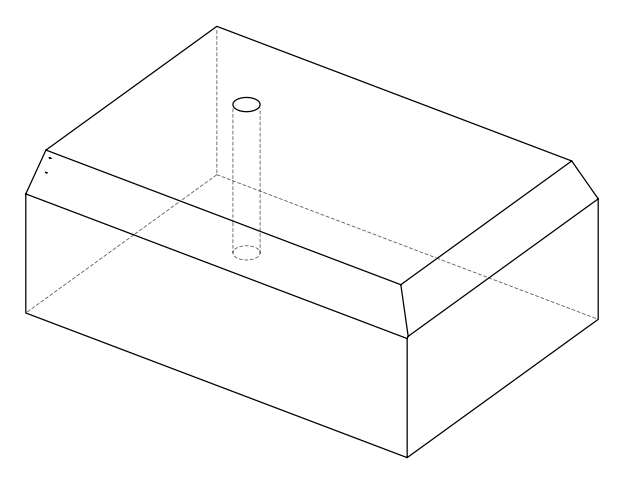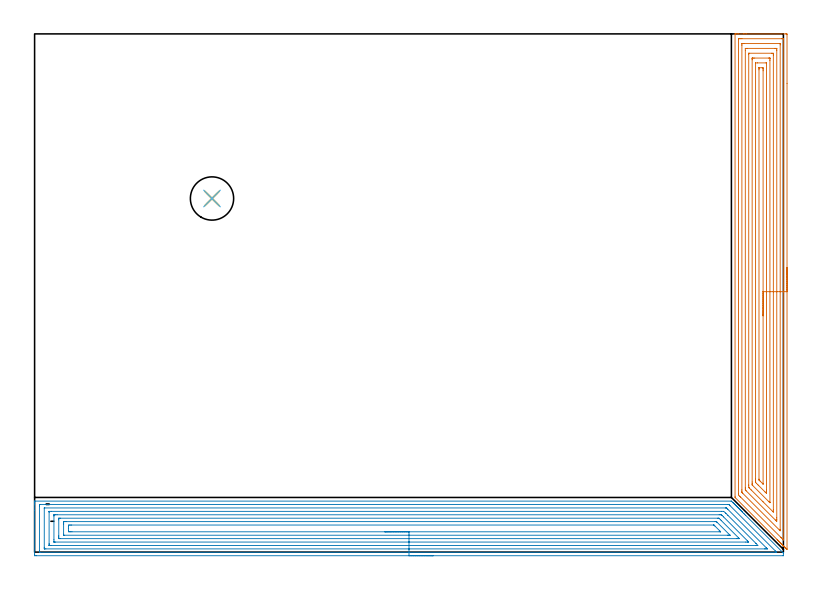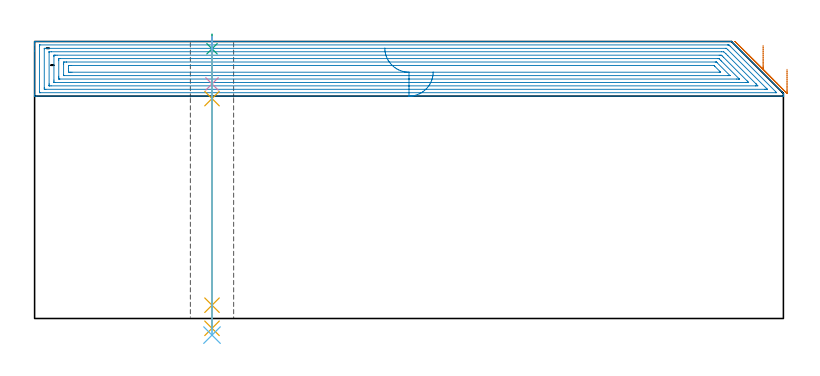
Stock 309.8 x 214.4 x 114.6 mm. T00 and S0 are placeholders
(PLAN: 6 operations, 4 tool changes, 34.1 min)
(1 AREA_MILL | FG_CHAMFER_SURFACE | UGT0205_001 | 13.32 min | 49369 mm3)
(2 AREA_MILL_1 | FG_CHAMFER_SURFACE_1 | UGT0205_001 | 19.63 min | 75732 mm3)
(3 SPOT_DRILL | STEP1HOLE | NXT0321_9005460120000 | 0.05 min | 186 mm3)
(4 DRILL_BLIND_HOLE_INTO_CENTER | STEP1HOLE | NXT0301_088 | 0.08 min | 1550 mm3)
(5 GUN_DRILL_THROUGH_HOLE | STEP1HOLE | UGT0307_008 | 0.58 min | 9325 mm3)
(6 DRILL_TO_ENLARGE_THROUGH_HOLE | STEP1HOLE | UGT0301_249 | 0.5 min | 17750 mm3)
(TOOL UGT0205_001 | Chamfer Mill 20 x 3 x 45 deg. | D20 FL50 Z2)
(TOOL NXT0321_9005460120000 | NC Spot Drill, 142deg, 12mm, Carbide, Uncoated | D12 PA142 FL30 Z2)
(TOOL NXT0301_088 | Carbide Drill 11.7mm [860.1-1170-035A1-MM 2214] | D11.7 PA140 FL55 Z2)
(TOOL UGT0307_008 | Gun Drill 11 mm | D11 PA130 FL24 Z1)
(TOOL UGT0301_249 | Twist Drill 17.9 mm | D17.9 PA118 FL130 Z2)
(OP 1 AREA_MILL)
G17 G21 G94 G90
T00 M6
G54
G17 G0 G90 X311.3 Y117.75 S1061 M3
G43 Z124.6 H0
Z103.1
G94 G1 Y117.712 Z102.228 F250.
Y117.598 Z101.364
Y117.409 Z100.512
Y117.147 Z99.68
Y116.813 Z98.874
Y116.41 Z98.1
Y115.942 Z97.364
Y115.41 Z96.672
Y114.821 Z96.029
Y114.178 Z95.44
Y113.486 Z94.908
Y112.75 Z94.44
Y111.976 Z94.037
Y111.17 Z93.703
Y110.338 Z93.441
Y109.486 Z93.252
Y108.622 Z93.138
Y107.75 Z93.1
X311.299 Y1.328 Z93.101
X311.293 Y1.118 Z93.105
X311.204 Y1.201 Z93.194
X311.008 Y1.392 Z93.392
X310.904 Y1.496 Z93.496
X310.76 Y1.639 Z93.637
X310.711 Y1.689 Z93.688
X310.514 Y1.886 Z93.885
X310.464 Y1.935 Z93.933
X310.414 Y1.986 Z93.985
X310.219 Y2.181 Z94.18
X310.168 Y2.231 Z94.229
X310.116 Y2.283 Z94.283
X309.924 Y2.475 Z94.475
X309.872 Y2.527 Z94.525
X309.819 Y2.58 Z94.58
X309.629 Y2.77 Z94.77
X309.576 Y2.823 Z94.821
X309.522 Y2.877 Z94.877
X309.335 Y3.065 Z95.064
X309.28 Y3.118 Z95.117
X309.225 Y3.174 Z95.174
X309.04 Y3.36 Z95.359
X308.984 Y3.414 Z95.413
X308.928 Y3.471 Z95.471
X308.745 Y3.655 Z95.654
X308.688 Y3.71 Z95.709
X308.631 Y3.769 Z95.768
X308.45 Y3.949 Z95.949
X308.392 Y4.006 Z96.004
X308.334 Y4.066 Z96.065
X308.155 Y4.244 Z96.244
X308.096 Y4.302 Z96.3
X308.037 Y4.363 Z96.362
X307.861 Y4.539 Z96.538
X307.8 Y4.598 Z96.596
X307.74 Y4.66 Z96.659
X307.566 Y4.834 Z96.833
X307.504 Y4.894 Z96.892
X307.443 Y4.957 Z96.956
X307.271 Y5.129 Z97.128
X307.209 Y5.19 Z97.188
X289.919 Y22.481 Z114.481
X289.838 Y22.564 Z114.562
X289.807 Y22.6 Z114.593
X289.8 Y23.079 Z114.6
Y214.257
X289.803 Y214.39 Z114.588
X289.83 Y214.393 Z114.562
X290.147 Y214.4 Z114.252
X290.658 Z113.741
X291.228 Z113.167
X293.289 Z111.108
X293.892 Z110.503
X294.478 Z109.917
X310.76 Z93.637
X311.063 Y214.398 Z93.334
X311.292 Y214.39 Z93.105
X311.299 Y214.161 Z93.099
X311.3 Y193.925 Z93.1
Y107.75
X309.886 Z94.514
X309.885 Y5.241 Z94.515
X309.872 Y4.99 Z94.528
X309.599 Y5.254 Z94.801
X308.984 Y5.866 Z95.416
X308.704 Y6.145 Z95.696
X292.116 Y22.734 Z112.284
X291.772 Y23.079 Z112.628
X291.228 Y23.634 Z113.172
X291.215 Y23.971 Z113.185
Y23.984
Y212.042
X291.228 Y212.39 Z113.172
X291.748 Y212.398 Z112.652
X292.116 Y212.399 Z112.284
X292.634 Y212.4 Z111.766
X308.984 Z95.416
X309.504 Y212.397 Z94.896
X309.872 Y212.39 Z94.528
X309.885 Y212.029 Z94.515
X309.886 Y212.015 Z94.514
Y107.75
X308.472 Z95.928
X308.471 Y9.334 Z95.929
X308.468 Y8.957 Z95.932
X308.465 Y8.853 Z95.935
X308.463 Y8.848 Z95.937
X308.443 Y8.863 Z95.957
X308.4 Y8.902 Z96.
X308.265 Y9.035 Z96.135
X308.096 Y9.203 Z96.304
X293.004 Y24.297 Z111.396
X292.724 Y24.583 Z111.676
X292.655 Y24.656 Z111.745
X292.635 Y24.694 Z111.765
X292.633 Y24.737 Z111.767
X292.63 Y24.862 Z111.77
X292.629 Y25.238 Z111.771
X292.628 Y25.753 Z111.772
X292.629 Y209.731 Z111.771
X292.631 Y210.246 Z111.769
X292.633 Y210.34 Z111.767
X292.635 Y210.378 Z111.765
X292.698 Y210.39 Z111.702
X292.852 Y210.398 Z111.548
X293.004 Y210.399 Z111.396
X293.738 Y210.4 Z110.662
X308.25 Y210.399 Z96.15
X308.352 Y210.397 Z96.048
X308.433 Y210.39 Z95.967
X308.466 Y210.384 Z95.934
X308.467 Y210.37 Z95.933
X308.47 Y210.246 Z95.93
X308.471 Y209.87 Z95.929
X308.472 Y107.75 Z95.928
X307.057 Z97.343
Y14.167
X307.056 Y13.428 Z97.344
X307.055 Y13.275 Z97.345
X307.047 Y12.713 Z97.353
X306.474 Y13.275 Z97.926
X294.388 Y25.361 Z110.012
X294.193 Y25.559 Z110.207
X294.097 Y25.66 Z110.303
X294.051 Y25.709 Z110.349
X294.05 Y25.753 Z110.35
X294.043 Y26.492 Z110.357
Y26.644
Y207.572
X294.045 Y208.31 Z110.355
X294.047 Y208.36 Z110.353
X294.049 Y208.382 Z110.351
X294.06 Y208.39 Z110.34
X294.161 Y208.394 Z110.239
X294.367 Y208.397 Z110.033
X294.779 Y208.4 Z109.621
X294.843 Z109.557
X306.384 Z98.016
X306.758 Y208.399 Z97.642
X306.944 Y208.395 Z97.456
X307.037 Y208.39 Z97.363
X307.051 Y208.387 Z97.349
X307.053 Y208.373 Z97.347
X307.055 Y208.339 Z97.345
X307.057 Y207.724 Z97.343
Y207.572
Y107.75
X305.643 Z98.757
Y17.521
X305.641 Y16.84 Z98.759
X305.639 Y16.634 Z98.761
X305.637 Y16.577 Z98.763
X305.51 Y16.694 Z98.89
X305.433 Y16.767 Z98.967
X301.386 Y20.812 Z103.014
X296.445 Y25.753 Z107.955
X295.667 Y26.534 Z108.733
X295.56 Y26.644 Z108.84
X295.464 Y26.755 Z108.936
X295.462 Y26.851 Z108.938
X295.458 Y27.536 Z108.942
X295.457 Y27.747 Z108.943
Y206.
X295.459 Y206.212 Z108.941
X295.463 Y206.352 Z108.937
X295.465 Y206.391 Z108.935
X295.478 Y206.393 Z108.922
X295.515 Y206.396 Z108.885
X295.667 Y206.399 Z108.733
X304.826 Z99.574
X305.433 Y206.393 Z98.967
X305.629 Y206.39 Z98.771
X305.638 Y206.001 Z98.762
X305.641 Y205.79 Z98.759
X305.643 Y205.579 Z98.757
Y107.75
X304.229 Z100.171
X304.228 Y20.724 Z100.172
X304.227 Y20.532 Z100.173
X304.225 Y20.463 Z100.175
X304.223 Y20.44 Z100.177
X304.167 Y20.492 Z100.233
X303.963 Y20.689 Z100.437
X303.657 Y20.991 Z100.743
X297.113 Y27.536 Z107.287
X297.003 Y27.65 Z107.397
X296.916 Y27.743 Z107.484
X296.878 Y27.792 Z107.522
X296.877 Y27.823 Z107.523
X296.873 Y28.108 Z107.527
X296.872 Y28.427 Z107.528
X296.871 Y29.001 Z107.529
Y203.69
X296.872 Y204.007 Z107.528
X296.875 Y204.294 Z107.525
X296.877 Y204.364 Z107.523
X296.88 Y204.39 Z107.52
X296.921 Y204.393 Z107.479
X297.053 Y204.398 Z107.347
X297.443 Y204.4 Z106.957
X297.939 Z106.461
X303.657 Z100.743
X304.156 Y204.397 Z100.244
X304.215 Y204.39 Z100.185
X304.222 Y204.388 Z100.178
X304.225 Y204.371 Z100.175
X304.227 Y204.326 Z100.173
X304.229 Y204.007 Z100.171
Y203.433
Y107.75
X302.815 Z101.585
Y25.708
X302.813 Y24.862 Z101.587
X302.811 Y24.82 Z101.589
X302.77 Y24.34 Z101.63
X302.237 Y24.862 Z102.163
X299.561 Y27.536 Z104.839
X299.218 Y27.879 Z105.182
X298.673 Y28.427 Z105.727
X298.331 Y28.779 Z106.069
X298.289 Y29.318 Z106.111
X298.287 Y29.362 Z106.113
X298.285 Y30.21 Z106.115
X298.286 Y202.269 Z106.114
X298.288 Y202.315 Z106.112
X298.294 Y202.39 Z106.106
X298.331 Y202.392 Z106.069
X299.044 Y202.4 Z105.356
X302.595 Z101.805
X302.77 Y202.398 Z101.63
X302.794 Y202.395 Z101.606
X302.804 Y202.391 Z101.596
X302.808 Y202.359 Z101.592
X302.813 Y202.27 Z101.587
X302.814 Y202.225 Z101.586
X302.815 Y202.179 Z101.585
Y107.75
X301.4 Z103.
Y28.427
X301.398 Y28.226 Z103.002
X301.397 Y28.193 Z103.003
X301.395 Y28.172 Z103.005
X301.357 Y28.202 Z103.043
X301.121 Y28.427 Z103.279
X300.106 Y29.442 Z104.294
X299.727 Y29.832 Z104.673
X299.706 Y29.854 Z104.694
X299.704 Y29.893 Z104.696
X299.701 Y29.965 Z104.699
X299.7 Y30.073 Z104.7
Y30.21
Y199.551
X299.701 Y199.958 Z104.699
X299.705 Y200.366 Z104.695
X299.707 Y200.387 Z104.693
X299.712 Y200.391 Z104.688
X299.736 Y200.396 Z104.664
X299.789 Y200.399 Z104.611
X301.036 Z103.364
X301.39 Y200.39 Z103.01
X301.393 Y200.278 Z103.007
X301.398 Y200.037 Z103.002
X301.4 Y199.551 Z103.
Y199.143
Y107.75
Y106.878 Z103.038
Y106.014 Z103.151
Y105.162 Z103.34
Y104.33 Z103.603
Y103.524 Z103.936
Y102.75 Z104.339
Y102.014 Z104.808
Y101.322 Z105.339
Y100.679 Z105.928
Y100.09 Z106.572
Y99.558 Z107.264
Y99.09 Z108.
Y98.687 Z108.773
Y98.353 Z109.579
Y98.091 Z110.411
Y97.902 Z111.263
Y97.788 Z112.128
Y97.75 Z113.
G0 Z124.6
M5
M2
(OP 2 AREA_MILL_1)
G17 G21 G94 G90
T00 M6
G54
G17 G0 G90 X164.9 Y-1.5 S1061 M3
G43 Z124.6 H0
Z102.
G94 G1 X164.862 Z101.128 F250.
X164.748 Z100.263
X164.559 Z99.412
X164.297 Z98.58
X163.963 Z97.774
X163.56 Z97.
X163.091 Z96.264
X162.56 Z95.572
X161.971 Z94.929
X161.328 Z94.34
X160.636 Z93.808
X159.9 Z93.34
X159.126 Z92.937
X158.32 Z92.603
X157.488 Z92.341
X156.636 Z92.152
X155.772 Z92.038
X154.9 Z92.
X0.631 Y-1.499 Z92.001
X0.039 Y-1.493 Z92.004
X0.007 Y-1.492 Z92.006
X0. Y-0.903 Z92.595
Y17.197 Z110.693
Y19.611 Z113.106
Y20.346 Z113.845
Y20.608 Z114.107
X0.003 Y21.038 Z114.53
X0.006 Y21.074 Z114.565
X0.009 Y21.097 Z114.588
X0.184 Y21.1 Z114.6
X288.152
X288.295 Y21.097 Z114.589
X288.378 Y21.023 Z114.52
X288.751 Y20.65 Z114.147
X288.9 Y20.503 Z113.998
X289.047 Y20.355 Z113.852
X289.196 Y20.205 Z113.703
X289.346 Y20.057 Z113.552
X289.494 Y19.907 Z113.405
X289.641 Y19.76 Z113.258
X289.792 Y19.611 Z113.106
X289.941 Y19.46 Z112.958
X290.086 Y19.315 Z112.813
X290.238 Y19.165 Z112.66
X290.388 Y19.013 Z112.511
X290.53 Y18.871 Z112.368
X290.684 Y18.719 Z112.214
X290.835 Y18.566 Z112.064
X290.975 Y18.426 Z111.924
X291.13 Y18.273 Z111.768
X291.282 Y18.119 Z111.617
X291.42 Y17.981 Z111.479
X291.576 Y17.827 Z111.322
X291.729 Y17.672 Z111.169
X291.865 Y17.537 Z111.034
X292.021 Y17.381 Z110.876
X292.177 Y17.224 Z110.722
X292.309 Y17.092 Z110.59
X292.467 Y16.935 Z110.43
X292.624 Y16.777 Z110.275
X292.754 Y16.647 Z110.145
X292.913 Y16.489 Z109.984
X293.369 Y16.031 Z109.531
X293.667 Y15.734 Z109.232
X293.805 Y15.597 Z109.094
X294.206 Y15.194 Z108.694
X309.579 Y-0.178 Z93.321
X309.765 Y-0.368 Z93.13
X309.795 Y-0.406 Z93.091
X309.798 Y-0.457 Z93.041
X309.8 Y-0.509 Z92.989
X309.799 Y-1.491 Z92.005
X309.665 Y-1.5 Z92.
X154.9
Y-0.086 Z93.414
X2.345
X2.194 Y-0.085 Z93.415
X2.094 Y-0.082 Z93.418
X2.019 Y-0.079 Z93.421
X2.01 Y-0.068 Z93.432
X2.007 Y-0.011 Z93.489
X2.001 Y0.408 Z93.908
Y19.137 Z112.637
X2.007 Y19.611 Z113.111
X2.01 Y19.661 Z113.161
X2.025 Y19.679 Z113.179
X2.119 Y19.682 Z113.182
X2.27 Y19.685 Z113.185
X286.811
X286.886 Y19.684 Z113.184
X287.036 Y19.68 Z113.18
X287.269 Y19.67 Z113.17
X287.333 Y19.611 Z113.111
X287.705 Y19.244 Z112.744
X306.486 Y0.464 Z93.964
X306.954 Y-0.011 Z93.489
X307.011 Y-0.072 Z93.428
X306.787 Y-0.081 Z93.419
X306.636 Y-0.085 Z93.415
X306.561 Y-0.086 Z93.414
X154.9
Y1.328 Z94.828
X4.654 Y1.329 Z94.829
X4.209 Y1.331 Z94.831
X4.061 Y1.333 Z94.833
X4.016 Y1.335 Z94.835
X4.01 Y1.426 Z94.926
X4.004 Y1.565 Z95.065
X4.001 Y1.773 Z95.273
X4. Y1.981 Z95.481
X4.001 Y18.034 Z111.534
X4.008 Y18.243 Z111.743
X4.01 Y18.266 Z111.766
X4.016 Y18.267 Z111.767
X4.042 Y18.27 Z111.77
X4.097 Y18.271 Z111.771
X4.209
X285.916
X286.065 Y18.27 Z111.77
X286.183 Y18.267 Z111.767
X286.217 Y18.265 Z111.765
X286.241 Y18.248 Z111.748
X286.29 Y18.202 Z111.702
X286.673 Y17.827 Z111.327
X286.811 Y17.69 Z111.19
X302.727 Y1.773 Z95.273
X302.908 Y1.59 Z95.09
X303.088 Y1.401 Z94.901
X303.141 Y1.334 Z94.834
X303.112 Y1.333 Z94.833
X302.908 Y1.331 Z94.831
X302.459 Y1.329 Z94.829
X302.014 Y1.328 Z94.828
X154.9
Y2.743 Z96.243
X6.814
X6.064 Y2.748 Z96.248
X6.022 Y2.749 Z96.249
X6.01 Y2.755 Z96.255
X6.007 Y2.779 Z96.279
X6.003 Y2.89 Z96.39
X6.001 Y3.111 Z96.611
X6. Y3.554 Z97.054
X6.001 Y16.488 Z109.988
X6.003 Y16.71 Z110.21
X6.007 Y16.821 Z110.321
X6.01 Y16.845 Z110.345
X6.024 Y16.85 Z110.35
X6.08 Y16.853 Z110.353
X6.892 Y16.857 Z110.357
X6.97
X284.206
X285.022 Y16.851 Z110.351
X285.107 Y16.85 Z110.35
X285.916 Y16.129 Z109.629
X286.005 Y16.043 Z109.543
X286.811 Y15.241 Z108.741
X298.437 Y3.614 Z97.114
X298.491 Y3.557 Z97.057
X299.246 Y2.75 Z96.25
X298.437 Y2.743 Z96.243
X298.359
X154.9
Y4.157 Z97.657
X8.68 Y4.158 Z97.658
X8.074 Y4.161 Z97.661
X8.027 Y4.164 Z97.664
X8.01 Y4.17 Z97.67
X8.004 Y4.232 Z97.732
X8.002 Y4.449 Z97.949
X8. Y5.127 Z98.627
Y14.937 Z108.437
X8.002 Y15.151 Z108.651
X8.006 Y15.321 Z108.821
X8.01 Y15.405 Z108.905
X8.02 Y15.436 Z108.936
X8.095 Y15.438 Z108.938
X8.389 Y15.442 Z108.942
X8.68 Y15.443 Z108.943
X9.282
X283.234 Y15.442 Z108.942
X283.839 Y15.439 Z108.939
X284.128 Y15.436 Z108.936
X284.28 Y15.306 Z108.806
X284.442 Y15.151 Z108.651
X285.022 Y14.579 Z108.079
X294.86 Y4.742 Z98.242
X295.148 Y4.449 Z97.949
X295.426 Y4.164 Z97.664
X295.149 Y4.16 Z97.66
X294.86 Y4.158 Z97.658
X294.258 Y4.157 Z97.657
X154.9
Y5.571 Z99.071
X10.469 Y5.572 Z99.072
X10.236 Y5.573 Z99.073
X10.086 Y5.576 Z99.076
X10.018 Y5.578 Z99.078
X10.01 Y5.614 Z99.114
X10.003 Y5.805 Z99.305
X10.001 Y6.232 Z99.732
X10. Y6.7 Z100.2
X10.001 Y13.367 Z106.867
X10.004 Y13.832 Z107.332
X10.01 Y13.99 Z107.49
X10.021 Y14.022 Z107.522
X10.055 Y14.024 Z107.524
X10.137 Y14.026 Z107.526
X10.469 Y14.028 Z107.528
X10.7 Y14.029 Z107.529
X282.571
X282.902 Y14.026 Z107.526
X283.067 Y14.024 Z107.524
X283.105 Y14.022 Z107.522
X283.147 Y13.993 Z107.493
X283.234 Y13.914 Z107.414
X283.784 Y13.367 Z106.867
X284.128 Y13.025 Z106.525
X291.282 Y5.868 Z99.368
X291.536 Y5.607 Z99.107
X291.559 Y5.582 Z99.082
X291.544 Y5.578 Z99.078
X291.458 Y5.575 Z99.075
X291.282 Y5.572 Z99.072
X291.051 Y5.571 Z99.071
X290.388
X154.9
Y6.985 Z100.485
X12.257 Y6.986 Z100.486
X12.118 Y6.988 Z100.488
X12.027 Y6.992 Z100.492
X12.009 Y6.995 Z100.495
X12.005 Y7.008 Z100.508
X12.002 Y7.039 Z100.539
X12. Y7.124 Z100.624
Y7.381 Z100.881
Y11.584 Z105.084
X12.001 Y11.84 Z105.34
X12.007 Y12.476 Z105.976
X12.01 Y12.598 Z106.098
X12.125 Y12.608 Z106.108
X12.257 Y12.611 Z106.111
X13.013 Y12.614 Z106.114
X13.152 Y12.615 Z106.115
X281.584 Y12.614 Z106.114
X281.863 Y12.612 Z106.112
X282.048 Y12.608 Z106.108
X282.088 Y12.603 Z106.103
X282.102 Y12.595 Z106.095
X282.128 Y12.572 Z106.072
X282.227 Y12.476 Z105.976
X282.339 Y12.364 Z105.864
X287.578 Y7.124 Z100.624
X287.705 Y6.995 Z100.495
X287.706 Y6.988 Z100.488
X287.705 Y6.987 Z100.487
X286.95 Y6.985 Z100.485
X286.811
X154.9
Y8.399 Z101.899
X15.45 Y8.4 Z101.9
X14.94
X14.554 Y8.402 Z101.902
X14.046 Y8.407 Z101.907
X14.004 Y8.908 Z102.408
X14.002 Y8.953 Z102.453
X14. Y9.846 Z103.346
X14.002 Y10.692 Z104.192
X14.003 Y10.735 Z104.235
X14.046 Y11.193 Z104.693
X14.434 Y11.197 Z104.697
X14.94 Y11.199 Z104.699
X15.325 Y11.2 Z104.7
X280.935
X280.999 Y11.199 Z104.699
X281.029 Y11.196 Z104.696
X281.041 Y11.194 Z104.694
X281.083 Y11.159 Z104.659
X281.325 Y10.925 Z104.425
X281.445 Y10.808 Z104.308
X283.456 Y8.796 Z102.296
X283.675 Y8.574 Z102.074
X283.816 Y8.427 Z101.927
X283.837 Y8.403 Z101.903
X283.816 Y8.401 Z101.901
X283.743 Y8.4 Z101.9
X283.234 Y8.399 Z101.899
X154.9
X154.028 Z101.938
X153.163 Z102.051
X152.312 Z102.24
X151.48 Z102.503
X150.674 Z102.836
X149.9 Z103.239
X149.164 Z103.708
X148.472 Z104.239
X147.829 Z104.828
X147.24 Z105.472
X146.708 Z106.164
X146.24 Z106.899
X145.837 Z107.673
X145.503 Z108.479
X145.241 Z109.311
X145.052 Z110.163
X144.938 Z111.028
X144.9 Z111.899
G0 Z124.6
M5
M2
(OP 3 SPOT_DRILL)
G17 G21 G94 G90
T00 M6
G54
G17 G0 G90 X73.4 Y146.3 S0 M3
G43 Z124.6 H0
G94 G81 G98 Z111.6 F250. R117.6
G80
M5
M2
(OP 4 DRILL_BLIND_HOLE_INTO_CENTER)
G17 G21 G94 G90
T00 M6
G54
G17 G0 G90 X73.4 Y146.3 S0 M3
G43 Z124.6 H1
G94 G81 G98 Z97.05 F250. R116.6
G80
M5
M2
(OP 5 GUN_DRILL_THROUGH_HOLE)
G17 G21 G94 G90
T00 M6
G54
G17 G0 G90 X73.4 Y146.3 M8
G43 Z124.6 H0
Z110.463
S716 M3
G94 G1 Z90.987 F125. M26
G4 X.084
Z5.5 F250.
G4 X.084
Z-4.065 F125.
G4 X.084
M5
M9
G0 Z110.463
Z124.6
M2
(OP 6 DRILL_TO_ENLARGE_THROUGH_HOLE)
G17 G21 G94 G90
T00 M6
G54
G17 G0 G90 X73.4 Y146.3 S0 M3
G43 Z124.6 H0
G94 G73 G98 Z-6.878 F250. Q17.354 R116.6
G80
M5
M2
